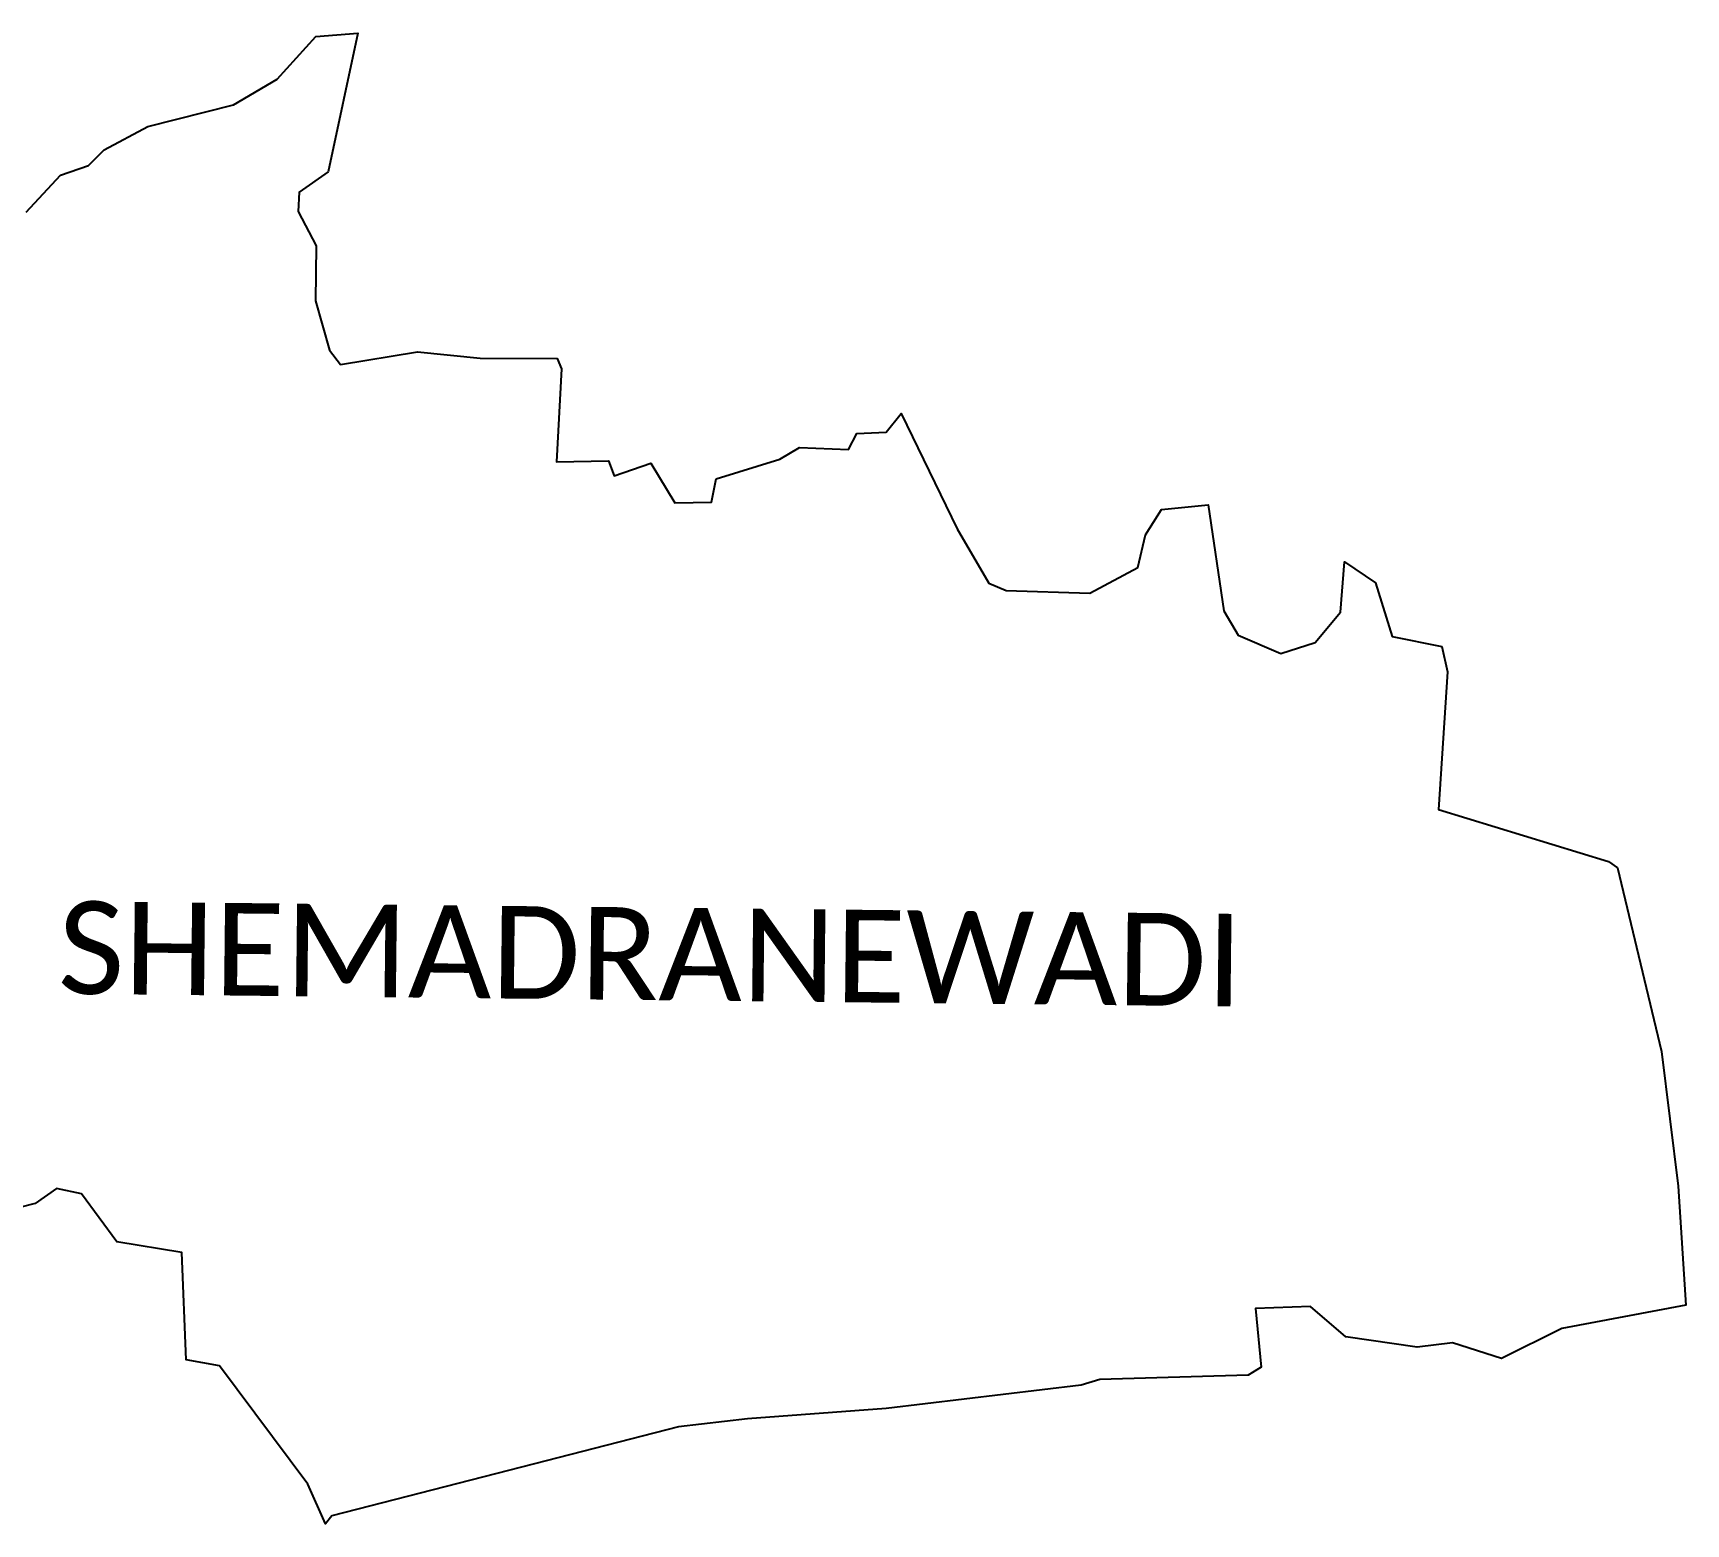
# Model space of a CAD drawing. Header units: metres. Extents: x 334783 to 339765, y 1780285 to 1782920.
# Drawn here: x 336889 to 339765, y 1780320 to 1782914 of the extents above; entities that cross this region are included whole.
import ezdxf

# ---------------------------------------------------------------- set-up
doc = ezdxf.new("R2010")
doc.units = ezdxf.units.M
doc.layers.add('village', color=3, linetype='Continuous')
doc.layers.add('VILLAGE NAME', color=250, linetype='Continuous')

msp = doc.modelspace()

# ---------------------------------------------------------------- linework, layer by layer
at = {"layer": 'village', "color": 4}
msp.add_polyline3d([(336876.5, 1782602.9, 0), (336936.3, 1782667, 0), (336985.4, 1782684.2, 0), (337012.7, 1782711, 0), (337088.3, 1782751.6, 0), (337237.5, 1782789.6, 0), (337313.8, 1782834.5, 0), (337381, 1782908.3, 0), (337454.2, 1782914.5, 0), (337454.2, 1782914.5, 0), (337402.5, 1782672.9, 0), (337351.8, 1782637.7, 0), (337350.3, 1782604.2, 0), (337381.3, 1782544.2, 0), (337380.2, 1782448.7, 0), (337404.8, 1782362.6, 0), (337423.6, 1782337.8, 0), (337557.9, 1782359.4, 0), (337666.6, 1782348.6, 0), (337800.6, 1782348.1, 0), (337808.3, 1782330.1, 0), (337799.6, 1782168, 0), (337890.2, 1782169.7, 0), (337900.1, 1782143.7, 0), (337964.1, 1782165.7, 0), (338005.7, 1782097.1, 0), (338069.3, 1782097.8, 0), (338077.6, 1782138.5, 0), (338188.4, 1782172.7, 0), (338222.6, 1782193.1, 0), (338307.9, 1782189.5, 0), (338322.2, 1782217.4, 0), (338373.5, 1782220.1, 0), (338399.7, 1782252.4, 0), (338496.7, 1782051.7, 0), (338551.8, 1781957.2, 0), (338582.4, 1781944.3, 0), (338727.9, 1781939.5, 0), (338811.2, 1781984.3, 0), (338824.6, 1782041.3, 0), (338852.8, 1782085, 0), (338933.8, 1782093.2, 0), (338961.1, 1781908.9, 0), (338986, 1781866.5, 0), (339060.5, 1781834.8, 0), (339119.8, 1781853.7, 0), (339164, 1781906.8, 0), (339170.9, 1781994, 0), (339225.2, 1781957.7, 0), (339254.2, 1781864.1, 0), (339340.6, 1781846.9, 0), (339350.5, 1781803, 0), (339334.7, 1781563, 0), (339630.3, 1781472.8, 0), (339646.1, 1781461.8, 0), (339722.9, 1781142, 0), (339751.9, 1780907.5, 0), (339765.3, 1780700.7, 0), (339549.4, 1780659.7, 0), (339444.3, 1780607.9, 0), (339359.1, 1780634.7, 0), (339297.4, 1780627.5, 0), (339173.4, 1780645.5, 0), (339112, 1780698, 0), (339016.4, 1780694.7, 0), (339026.1, 1780592.6, 0), (339003.3, 1780578.5, 0), (338745.1, 1780571.2, 0), (338713, 1780561.3, 0), (338373.3, 1780520.5, 0), (338132.3, 1780502.4, 0), (338011.9, 1780488.8, 0), (337781.9, 1780429.3, 0), (337408.9, 1780334.1, 0), (337397.6, 1780319.7, 0), (337367, 1780388.8, 0), (337213, 1780594.7, 0), (337155, 1780605.3, 0), (337147.9, 1780792.3, 0), (337034.7, 1780810.8, 0), (336972.8, 1780894.4, 0), (336929.6, 1780903.3, 0), (336892.1, 1780877.3, 0), (336837.7, 1780863.5, 0)], dxfattribs=at)

# ---------------------------------------------------------------- texts
at = {"layer": 'VILLAGE NAME', "insert": (336933.3, 1781403.8), "char_height": 161.109, "attachment_point": 1, "rotation": 359.3742}
msp.add_mtext_dynamic_manual_height_columns('{\\fCalibri|b0|i0|c0|p34;SHEMADRANEWADI}', width=1589.786, gutter_width=805.5, heights=[0], dxfattribs=at)

doc.saveas('drawing.dxf')
